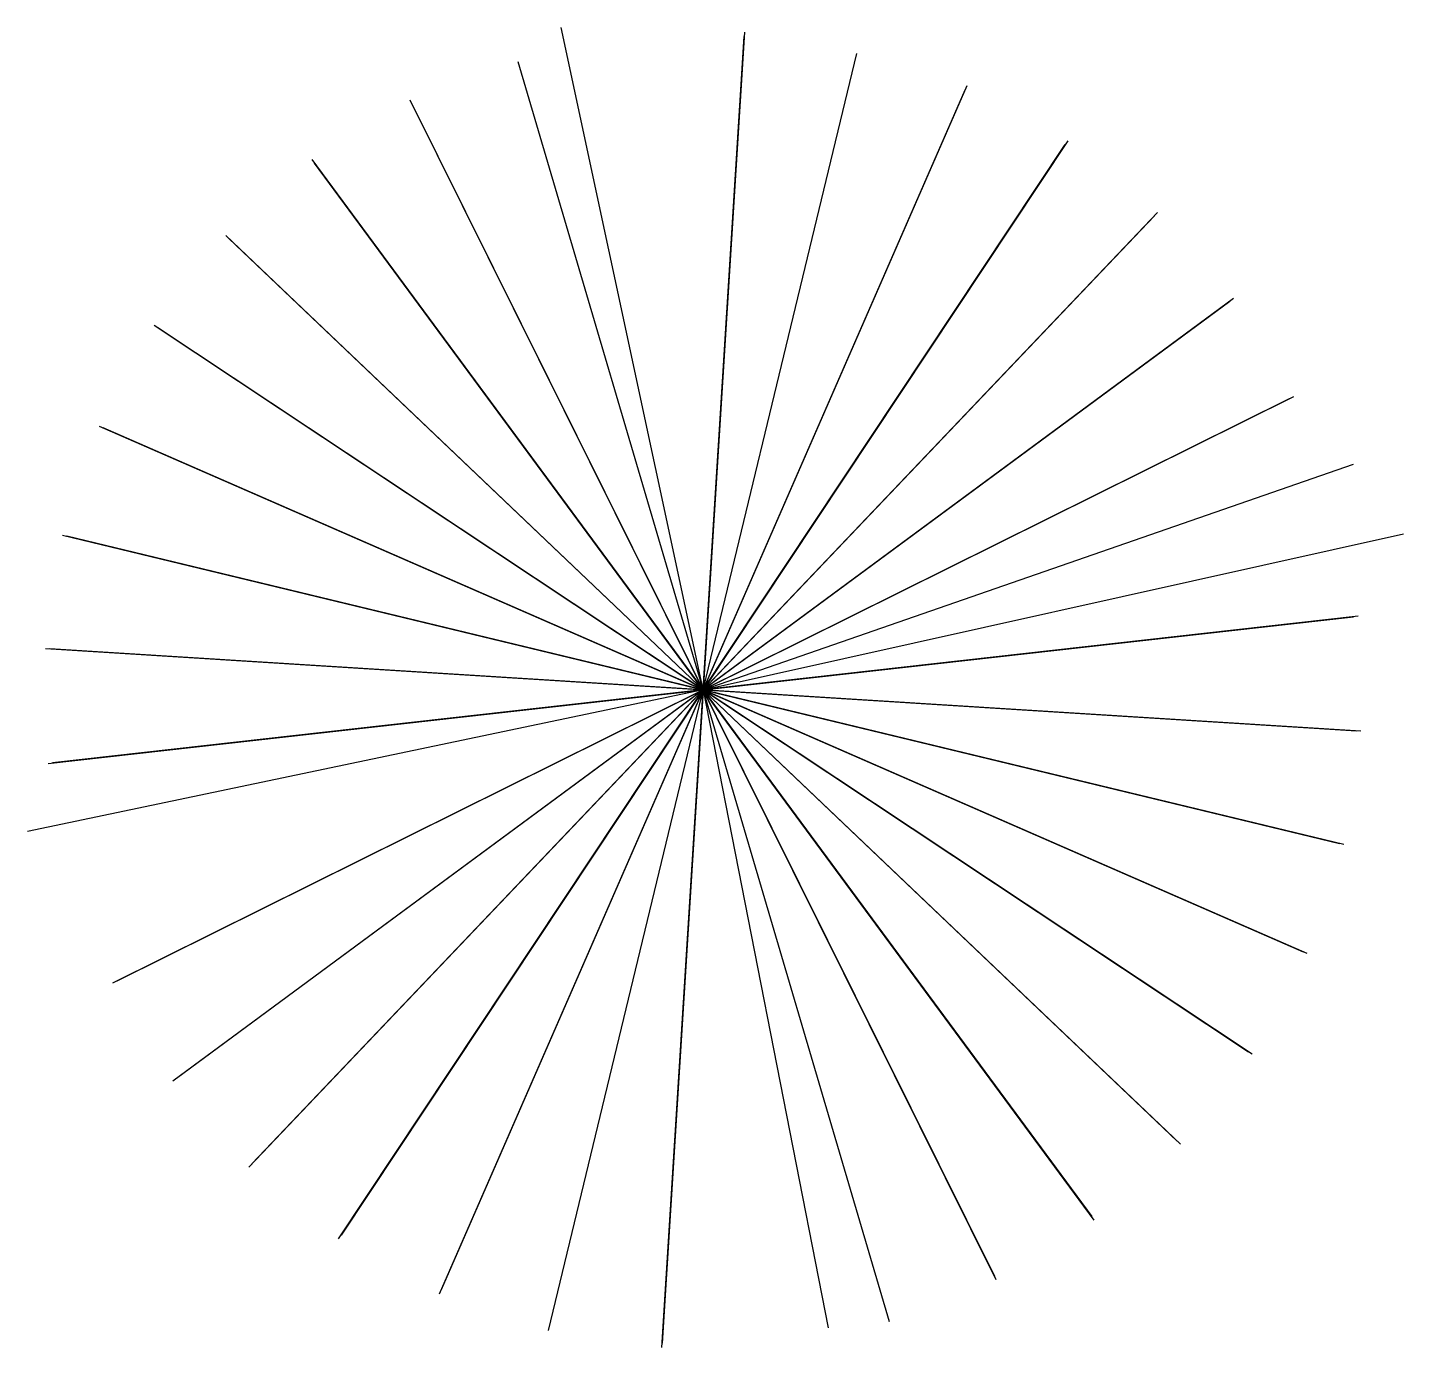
# Model space of a CAD drawing. Extents: x 17 to 751, y 638 to 1342.
import ezdxf

# ---------------------------------------------------------------- set-up
doc = ezdxf.new("R2010")
doc.units = 0
doc.layers.get('0').update_dxf_attribs({"linetype": 'CONTINUOUS'})

msp = doc.modelspace()

# ---------------------------------------------------------------- linework, layer by layer
at = {"color": 0}
for p, q in [((377.36, 988.97), (301.74, 1341.96)), ((355.4, 638.47), (399.17, 1337.14)), ((399.32, 1339.48), (355.54, 640.81)), ((294.87, 647.61), (459.3, 1328.06)), ((476.6, 652.1), (278.78, 1323.6)), ((236.84, 667.12), (516.93, 1308.68)), ((517.87, 1310.83), (237.78, 669.27)), ((221.12, 1303.5), (532.55, 676.55)), ((533.59, 674.45), (222.17, 1301.4)), ((183.09, 696.41), (570.33, 1279.59)), ((571.63, 1281.54), (184.38, 698.36)), ((168.88, 1271.59), (584.44, 708.24)), ((585.83, 706.36), (170.27, 1269.7)), ((135.24, 734.59), (617.86, 1241.66)), ((619.48, 1243.36), (136.85, 736.29)), ((122.97, 1231.09), (630.04, 748.47)), ((631.74, 746.85), (124.67, 1229.48)), ((94.74, 780.5), (658.09, 1196.06)), ((659.97, 1197.45), (96.63, 781.89)), ((84.79, 1183.24), (667.97, 796)), ((669.92, 794.71), (86.75, 1181.95)), ((62.83, 832.74), (689.78, 1144.16)), ((691.88, 1145.21), (64.93, 833.78)), ((55.51, 1129.49), (697.06, 849.4)), ((699.21, 848.46), (57.65, 1128.55)), ((377.36, 988.97), (723.91, 1109.18)), ((35.99, 1071.46), (716.44, 907.03)), ((718.72, 906.48), (38.27, 1070.91)), ((377.36, 988.97), (750.58, 1072.14)), ((28.37, 949.74), (724.02, 1027.95)), ((726.35, 1028.21), (30.7, 950)), ((26.86, 1010.93), (725.52, 967.16)), ((727.86, 967.01), (29.19, 1010.79)), ((377.36, 988.97), (17.32, 913.43)), ((377.36, 988.97), (443.94, 648.91))]:
    msp.add_line(p, q, dxfattribs=at)

doc.saveas('drawing.dxf')
